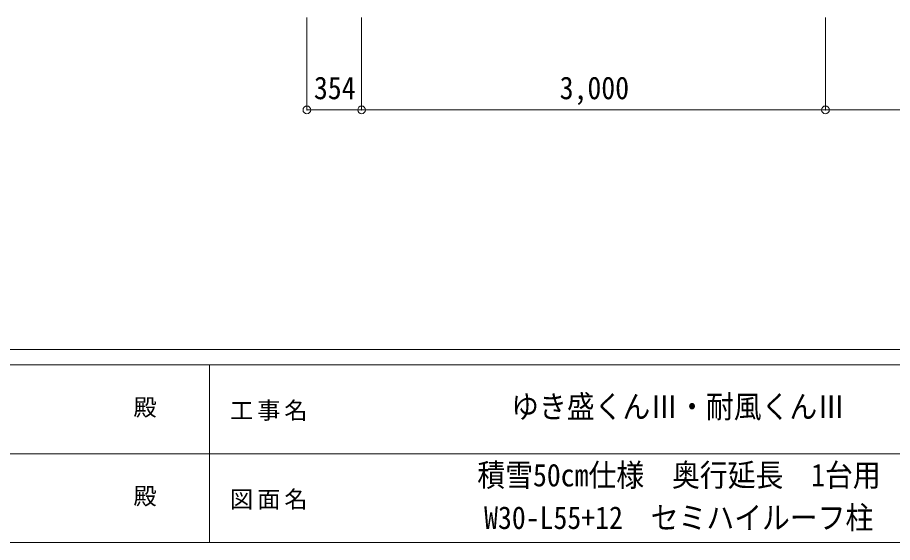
# Model space of a CAD drawing. Units: millimetres at full size, sheet at 1:50. Extents: x -14053 to 14053, y -9700 to 9700.
# Drawn here: x -1991 to 3668, y -9700 to -6301 of the extents above; entities that cross this region are included whole.
import ezdxf
from ezdxf.enums import TextEntityAlignment as Align

# ---------------------------------------------------------------- set-up
doc = ezdxf.new("R2010")
doc.units = ezdxf.units.MM
doc.header["$LTSCALE"] = 50
doc.header["$PDMODE"] = 32
doc.header["$PDSIZE"] = 50
doc.layers.add('0-8_TABLE1', color=6, linetype='Continuous', lineweight=9)
doc.layers.add('F-0', color=7, linetype='Continuous', lineweight=9)
doc.styles.add('ＭＳ ゴシック', font='')
doc.styles.get('ＭＳ ゴシック').set_extended_font_data('MS Gothic')

msp = doc.modelspace()

# ---------------------------------------------------------------- linework, layer by layer
at = {"layer": '0-8_TABLE1'}
for p, q in [((-119.19, -6899.37), (-119.19, -6301.37)), ((234.55, -6899.37), (234.55, -6301.37)), ((3234.55, -6899.37), (3234.55, -6301.37)), ((234.55, -6899.37), (-119.19, -6899.37)), ((3234.55, -6899.37), (234.55, -6899.37)), ((6234.55, -6899.37), (3234.55, -6899.37))]:
    msp.add_line(p, q, dxfattribs=at)
for p in [(-119.19, -6899.37), (234.55, -6899.37), (3234.55, -6899.37)]:
    msp.add_point(p, dxfattribs=at)
at = {"layer": 'F-0', "color": 5, "lineweight": 5}
for p, q in [((-14053.43, -8450), (13346.57, -8450)), ((-14053.43, -8550), (8901.98, -8550)), ((-748.03, -8550), (-748.03, -9700)), ((-5748.03, -9125), (4501.97, -9125)), ((-14053.43, -9700), (13346.57, -9700))]:
    msp.add_line(p, q, dxfattribs=at)

# ---------------------------------------------------------------- texts
at = {"layer": '0-8_TABLE1', "color": 7, "style": 'ＭＳ ゴシック', "width": 0.9}
for s, p in [('354', (-73.57, -6874.37)), ('3,000', (1515.8, -6874.37))]:
    msp.add_text(s, height=146.6, dxfattribs=at).set_placement(p, align=Align.BOTTOM_LEFT)
at = {"layer": 'F-0', "style": 'ＭＳ ゴシック'}
for p in [(-1240.88, -8912.5), (-1240.88, -9487.5)]:
    msp.add_text('殿', height=110, dxfattribs=at).set_placement(p, align=Align.BOTTOM_LEFT)
at = {"layer": 'F-0', "style": 'ＭＳ ゴシック', "width": 0.9}
for s, p in [('ゆき盛くんⅢ・耐風くんⅢ', (1201.97, -8937.5)), ('積雪50cm仕様\u3000奥行延長\u30001台用', (983.22, -9380.76)), ('W30-L55+12\u3000セミハイルーフ柱', (1026.97, -9656.45))]:
    msp.add_text(s, height=146.6, dxfattribs=at).set_placement(p, align=Align.BOTTOM_LEFT)
at = {"layer": 'F-0', "char_height": 110, "attachment_point": 7, "style": 'ＭＳ ゴシック'}
for s, insert in [('\\T1.17;工事名', (-616.19, -8912.5)), ('\\T1.17;図面名', (-616.19, -9487.5))]:
    msp.add_mtext(s, dxfattribs=dict(at, insert=insert))

doc.saveas('drawing.dxf')
